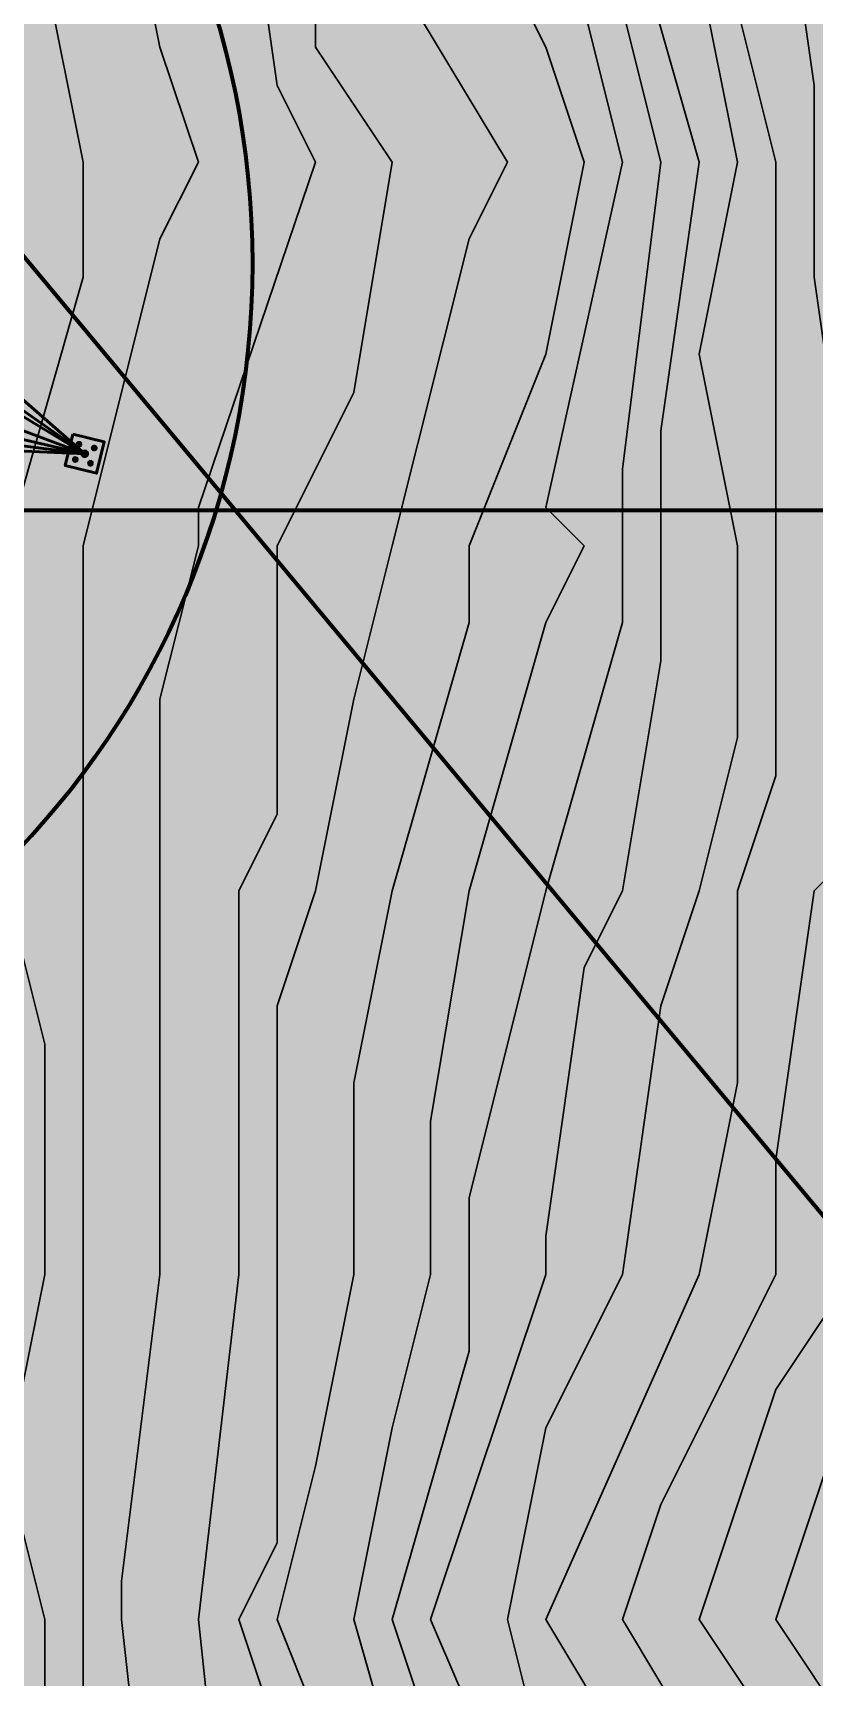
# Model space of a CAD drawing. Header units: millimetres. Extents: x 401 to 30661, y 2016 to 22119.
# Drawn here: x 6925 to 7411, y 12890 to 13913 of the extents above; entities that cross this region are included whole.
import ezdxf

# ---------------------------------------------------------------- set-up
doc = ezdxf.new("R2010")
doc.units = ezdxf.units.MM
for name, color, linetype, lineweight, true_color in [('1ST', 51, 'Continuous', 50, 0x7debff), ('3RD', 140, 'Continuous', 25, 0x7debff), ('4TH DETAILS', 125, 'Continuous', 15, 0x39ffb0)]:
    doc.layers.add(name, color=color, linetype=linetype, lineweight=lineweight, true_color=true_color)
doc.layers.add('BACKGROUND', color=7, linetype='Continuous', true_color=0x000000)
for name, color, linetype, lineweight, true_color, transparency in [('GLOW-CYAN', 7, 'Continuous', 100, 0x7debff, 0.8), ('GLOW-CYAN-2', 7, 'Continuous', 50, 0x7debff, 0.8), ('GLOW-EMERALD-2', 7, 'Continuous', 30, 0x39ffb0, 0.8), ('hatch', 253, 'Continuous', 9, 0x7debff, 0.55)]:
    doc.layers.add(name, color=color, linetype=linetype, lineweight=lineweight, true_color=true_color, transparency=transparency)
doc.layers.add('LAYOUT', color=83, linetype='Continuous', lineweight=50, true_color=0x7debff, plot=False)

msp = doc.modelspace()

# ---------------------------------------------------------------- hatches: boundary and pattern name
at = {"layer": 'BACKGROUND'}
h = msp.add_hatch(color=256, dxfattribs=at)
h.dxf.hatch_style = 1
h.paths.add_polyline_path([(400.723, 2015.745), (30660.634, 2015.745), (30660.634, 22119.328), (400.723, 22119.328)])
at = {"layer": 'hatch'}
h = msp.add_hatch(color=256, dxfattribs=at)
h.dxf.hatch_style = 1
h.paths.add_polyline_path([(6958.152, 13650.655, 0.69313158), (6956.606, 13651.713), (6957.181, 13650.894), (6956.221, 13651.176, 0.01111765), (6956.21, 13651.134, 1)])
h.paths.add_polyline_path([(6957.181, 13650.894), (6956.606, 13651.713, 0.02647001), (6956.523, 13651.648)], flags=16)
h.paths.add_polyline_path([(6957.181, 13650.894), (6956.523, 13651.648, 0.01704991), (6956.473, 13651.601)], flags=16)
h.paths.add_polyline_path([(6956.473, 13651.601, 0.0460346), (6956.356, 13651.46), (6957.181, 13650.894)], flags=17)
h.paths.add_polyline_path([(6957.181, 13650.894), (6956.356, 13651.46, 0.03289588), (6956.289, 13651.346)], flags=16)
h.paths.add_polyline_path([(6956.289, 13651.346, 0.02529064), (6956.247, 13651.254), (6957.181, 13650.894)], flags=17)
h.paths.add_polyline_path([(6956.247, 13651.254, 0.02049895), (6956.221, 13651.176), (6957.181, 13650.894)], flags=17)
h = msp.add_hatch(color=256, dxfattribs=at)
h.dxf.hatch_style = 1
h.paths.add_polyline_path([(6957.87, 13651.619, 0.57596229), (6956.21, 13651.134, 1), (6958.152, 13650.655, 0.01461134), (6958.164, 13650.713), (6957.181, 13650.894)])
h.paths.add_polyline_path([(6957.99, 13651.481, 0.04574057), (6957.87, 13651.619), (6957.181, 13650.894)], flags=17)
h.paths.add_polyline_path([(6958.101, 13651.285, 0.05661523), (6957.99, 13651.481), (6957.181, 13650.894)], flags=17)
h.paths.add_polyline_path([(6958.155, 13651.117, 0.04415348), (6958.101, 13651.285), (6957.181, 13650.894)], flags=17)
h.paths.add_polyline_path([(6958.173, 13651.018, 0.02518048), (6958.155, 13651.117), (6957.181, 13650.894)], flags=17)
h.paths.add_polyline_path([(6958.181, 13650.898, 0.02992924), (6958.173, 13651.018), (6957.181, 13650.894)], flags=17)
h.paths.add_polyline_path([(6958.181, 13650.898), (6957.181, 13650.894), (6958.17, 13650.75, 0.03729705)], flags=17)

# ---------------------------------------------------------------- linework, layer by layer
at = {"layer": '1ST', "true_color": 0x39ffb0}
msp.add_circle((6531.7, 13769.252), 529.701, dxfattribs=at)
at = {"layer": '3RD'}
for p, q in [((6957.181, 13650.894), (6735.88, 13843.892)), ((6772.622, 13780.252), (6957.181, 13650.894)), ((6751.799, 13727.997), (6957.181, 13650.894)), ((6765.71, 13695.24), (6957.181, 13650.894)), ((6714.027, 13681.807), (6957.181, 13650.894)), ((6707.44, 13662.007), (6957.181, 13650.894))]:
    msp.add_line(p, q, dxfattribs=at)
msp.add_lwpolyline([(6735.88, 13784.495), (6957.181, 13650.894)], dxfattribs=at)
msp.add_lwpolyline([(6949.862, 13662.995), (6969.281, 13658.214), (6964.5, 13638.794), (6945.08, 13643.575)], close=True, dxfattribs=at)
for centre, radius in [((6951.292, 13647.333), 1.2), ((6953.619, 13656.783), 1.2), ((6953.619, 13656.783), 0.8), ((6957.181, 13650.894), 1.794), ((6957.181, 13650.894), 1), ((6963.069, 13654.456), 1.2), ((6963.069, 13654.456), 0.8), ((6951.292, 13647.333), 0.8), ((6960.742, 13645.006), 1.2), ((6960.742, 13645.006), 0.8)]:
    msp.add_circle(centre, radius, dxfattribs=at)
at = {"layer": '4TH DETAILS'}
for points in [[(7243.823, 12830.631), (7219.977, 12926.013), (7243.823, 13045.239), (7291.513, 13140.621), (7315.359, 13307.538), (7339.204, 13379.075), (7363.049, 13474.456), (7363.049, 13593.683), (7339.204, 13712.91), (7363.049, 13832.136), (7339.204, 13951.363), (7315.359, 14046.745), (7315.359, 14118.281), (7243.823, 14189.817), (7196.132, 14237.508), (7148.441, 14285.198), (7003.966, 14428.27), (6789.358, 14499.807)], [(7386.895, 12687.559), (7243.823, 12926.013), (7339.204, 13140.621), (7363.049, 13259.848), (7363.049, 13379.075), (7386.895, 13450.611), (7386.895, 13593.683), (7386.895, 13736.755), (7386.895, 13832.136), (7363.049, 13927.518), (7363.049, 14046.745), (7339.204, 14142.126), (7243.823, 14237.508), (7219.977, 14261.353), (7219.977, 14285.198), (7003.966, 14499.807), (6980.121, 14499.807)], [(7434.585, 13593.683), (7410.74, 13760.6), (7410.74, 13832.136), (7410.74, 13879.827), (7386.895, 14046.745), (7363.049, 14165.971), (7267.668, 14285.198), (7243.823, 14499.807), (7482.276, 14404.425)], [(7076.905, 12854.477), (7053.06, 12926.013), (7076.905, 12973.703), (7076.905, 13140.621), (7076.905, 13307.538), (7100.75, 13379.075), (7124.596, 13498.301), (7148.441, 13593.683), (7196.132, 13784.446), (7219.977, 13832.136), (7148.441, 13951.363), (7124.596, 14046.745), (7076.905, 14118.281), (7003.966, 14165.971), (6932.43, 14189.817), (6789.358, 14285.198), (6550.904, 14309.044), (6527.059, 14309.044), (6312.451, 14309.044), (6288.606, 14309.044), (6240.915, 14285.198), (6097.843, 14213.662), (5978.616, 14165.971), (5857.986, 14118.281)], [(7053.06, 12687.559), (7027.812, 12926.013), (7053.06, 13140.621), (7053.06, 13331.384), (7053.06, 13379.075), (7076.905, 13426.765), (7076.905, 13593.683), (7124.596, 13689.064), (7148.441, 13832.136), (7100.75, 13903.672), (7100.75, 14046.745), (7053.06, 14094.435), (7003.966, 14118.281), (6908.585, 14165.971), (6789.358, 14213.662), (6741.667, 14237.508), (6550.904, 14261.353), (6312.451, 14261.353), (6097.843, 14165.971), (5905.677, 14094.435)], [(5905.677, 14046.745), (6097.843, 14118.281), (6240.915, 14189.817), (6312.451, 14213.662), (6503.214, 14213.662), (6550.904, 14237.508), (6693.977, 14189.817), (6789.358, 14165.971), (6860.894, 14118.281), (7003.966, 14070.59), (7027.812, 14070.59), (7053.06, 14046.745), (7076.905, 13879.827), (7100.75, 13832.136), (7027.812, 13617.528), (7027.812, 13593.683), (7003.966, 13498.301), (7003.966, 13379.075), (7003.966, 13355.229), (7003.966, 13140.621), (6980.121, 12949.858), (6980.121, 12926.013), (7003.966, 12711.404)], [(6980.121, 14022.899), (7003.966, 13903.672), (7027.812, 13832.136), (7003.966, 13784.446), (6956.276, 13593.683), (6956.276, 13545.992), (6956.276, 13379.075), (6956.276, 13331.384), (6956.276, 13140.621), (6956.276, 12997.549), (6956.276, 12926.013), (6956.276, 12735.25)], [(7172.287, 12759.095), (7124.596, 12926.013), (7148.441, 13045.239), (7172.287, 13140.621), (7172.287, 13236.002), (7196.132, 13379.075), (7243.823, 13545.992), (7267.668, 13593.683), (7243.823, 13617.528), (7291.513, 13832.136), (7243.823, 14022.899)], [(7219.977, 12711.404), (7148.441, 12926.013), (7196.132, 13092.93), (7196.132, 13140.621), (7196.132, 13188.312), (7243.823, 13379.075), (7291.513, 13545.992), (7291.513, 13593.683), (7291.513, 13641.374), (7315.359, 13832.136), (7267.668, 14022.899)], [(7124.596, 12806.786), (7076.905, 12926.013), (7100.75, 13021.394), (7124.596, 13140.621), (7124.596, 13259.848), (7148.441, 13379.075), (7196.132, 13545.992), (7196.132, 13593.683), (7243.823, 13712.91), (7267.668, 13832.136), (7243.823, 13903.672), (7196.132, 13999.054)], [(7243.823, 12759.095), (7172.287, 12926.013), (7243.823, 13140.621), (7243.823, 13164.466), (7267.668, 13331.384), (7291.513, 13379.075), (7315.359, 13522.147), (7315.359, 13593.683), (7315.359, 13665.219), (7339.204, 13832.136), (7291.513, 13999.054)], [(6932.43, 13951.363), (6956.276, 13832.136), (6956.276, 13760.6), (6908.585, 13593.683), (6908.585, 13498.301), (6908.585, 13379.075), (6932.43, 13283.693), (6932.43, 13140.621), (6908.585, 13021.394), (6932.43, 12926.013), (6932.43, 12782.941)], [(7363.049, 12806.786), (7291.513, 12926.013), (7315.359, 12997.549), (7386.895, 13140.621), (7386.895, 13212.157), (7410.74, 13379.075), (7434.585, 13402.92)], [(7482.276, 12711.404), (7339.204, 12926.013), (7386.895, 13069.085), (7434.585, 13140.621)], [(7482.276, 12782.941), (7386.895, 12926.013), (7458.431, 13140.621), (7482.276, 13140.621), (7577.658, 13021.394), (7696.884, 12926.013), (7935.338, 12782.941)]]:
    msp.add_lwpolyline(points, dxfattribs=at)
at = {"layer": 'GLOW-CYAN'}
for points in [[(5800.723, 15115.853), (9550.723, 10615.853)], [(550.723, 13615.853), (9550.723, 13615.853)]]:
    msp.add_lwpolyline(points, dxfattribs=at)
msp.add_circle((6531.7, 13769.252), 529.701, dxfattribs=at)
at = {"layer": 'GLOW-CYAN-2'}
for p, q in [((6957.181, 13650.894), (6735.88, 13843.892)), ((6772.622, 13780.252), (6957.181, 13650.894)), ((6751.799, 13727.997), (6957.181, 13650.894)), ((6765.71, 13695.24), (6957.181, 13650.894)), ((6714.027, 13681.807), (6957.181, 13650.894)), ((6707.44, 13662.007), (6957.181, 13650.894))]:
    msp.add_line(p, q, dxfattribs=at)
msp.add_lwpolyline([(6735.88, 13784.495), (6957.181, 13650.894)], dxfattribs=at)
msp.add_lwpolyline([(6949.862, 13662.995), (6969.281, 13658.214), (6964.5, 13638.794), (6945.08, 13643.575)], close=True, dxfattribs=at)
for centre, radius in [((6951.292, 13647.333), 1.2), ((6953.619, 13656.783), 1.2), ((6953.619, 13656.783), 0.8), ((6957.181, 13650.894), 1.794), ((6957.181, 13650.894), 1), ((6963.069, 13654.456), 1.2), ((6963.069, 13654.456), 0.8), ((6951.292, 13647.333), 0.8), ((6960.742, 13645.006), 1.2), ((6960.742, 13645.006), 0.8)]:
    msp.add_circle(centre, radius, dxfattribs=at)
at = {"layer": 'GLOW-EMERALD-2'}
for points in [[(7243.823, 12830.631), (7219.977, 12926.013), (7243.823, 13045.239), (7291.513, 13140.621), (7315.359, 13307.538), (7339.204, 13379.075), (7363.049, 13474.456), (7363.049, 13593.683), (7339.204, 13712.91), (7363.049, 13832.136), (7339.204, 13951.363), (7315.359, 14046.745), (7315.359, 14118.281), (7243.823, 14189.817), (7196.132, 14237.508), (7148.441, 14285.198), (7003.966, 14428.27), (6789.358, 14499.807)], [(7386.895, 12687.559), (7243.823, 12926.013), (7339.204, 13140.621), (7363.049, 13259.848), (7363.049, 13379.075), (7386.895, 13450.611), (7386.895, 13593.683), (7386.895, 13736.755), (7386.895, 13832.136), (7363.049, 13927.518), (7363.049, 14046.745), (7339.204, 14142.126), (7243.823, 14237.508), (7219.977, 14261.353), (7219.977, 14285.198), (7003.966, 14499.807), (6980.121, 14499.807)], [(7434.585, 13593.683), (7410.74, 13760.6), (7410.74, 13832.136), (7410.74, 13879.827), (7386.895, 14046.745), (7363.049, 14165.971), (7267.668, 14285.198), (7243.823, 14499.807), (7482.276, 14404.425)], [(7076.905, 12854.477), (7053.06, 12926.013), (7076.905, 12973.703), (7076.905, 13140.621), (7076.905, 13307.538), (7100.75, 13379.075), (7124.596, 13498.301), (7148.441, 13593.683), (7196.132, 13784.446), (7219.977, 13832.136), (7148.441, 13951.363), (7124.596, 14046.745), (7076.905, 14118.281), (7003.966, 14165.971), (6932.43, 14189.817), (6789.358, 14285.198), (6550.904, 14309.044), (6527.059, 14309.044), (6312.451, 14309.044), (6288.606, 14309.044), (6240.915, 14285.198), (6097.843, 14213.662), (5978.616, 14165.971), (5857.986, 14118.281)], [(7053.06, 12687.559), (7027.812, 12926.013), (7053.06, 13140.621), (7053.06, 13331.384), (7053.06, 13379.075), (7076.905, 13426.765), (7076.905, 13593.683), (7124.596, 13689.064), (7148.441, 13832.136), (7100.75, 13903.672), (7100.75, 14046.745), (7053.06, 14094.435), (7003.966, 14118.281), (6908.585, 14165.971), (6789.358, 14213.662), (6741.667, 14237.508), (6550.904, 14261.353), (6312.451, 14261.353), (6097.843, 14165.971), (5905.677, 14094.435)], [(5905.677, 14046.745), (6097.843, 14118.281), (6240.915, 14189.817), (6312.451, 14213.662), (6503.214, 14213.662), (6550.904, 14237.508), (6693.977, 14189.817), (6789.358, 14165.971), (6860.894, 14118.281), (7003.966, 14070.59), (7027.812, 14070.59), (7053.06, 14046.745), (7076.905, 13879.827), (7100.75, 13832.136), (7027.812, 13617.528), (7027.812, 13593.683), (7003.966, 13498.301), (7003.966, 13379.075), (7003.966, 13355.229), (7003.966, 13140.621), (6980.121, 12949.858), (6980.121, 12926.013), (7003.966, 12711.404)], [(6980.121, 14022.899), (7003.966, 13903.672), (7027.812, 13832.136), (7003.966, 13784.446), (6956.276, 13593.683), (6956.276, 13545.992), (6956.276, 13379.075), (6956.276, 13331.384), (6956.276, 13140.621), (6956.276, 12997.549), (6956.276, 12926.013), (6956.276, 12735.25)], [(7172.287, 12759.095), (7124.596, 12926.013), (7148.441, 13045.239), (7172.287, 13140.621), (7172.287, 13236.002), (7196.132, 13379.075), (7243.823, 13545.992), (7267.668, 13593.683), (7243.823, 13617.528), (7291.513, 13832.136), (7243.823, 14022.899)], [(7219.977, 12711.404), (7148.441, 12926.013), (7196.132, 13092.93), (7196.132, 13140.621), (7196.132, 13188.312), (7243.823, 13379.075), (7291.513, 13545.992), (7291.513, 13593.683), (7291.513, 13641.374), (7315.359, 13832.136), (7267.668, 14022.899)], [(7124.596, 12806.786), (7076.905, 12926.013), (7100.75, 13021.394), (7124.596, 13140.621), (7124.596, 13259.848), (7148.441, 13379.075), (7196.132, 13545.992), (7196.132, 13593.683), (7243.823, 13712.91), (7267.668, 13832.136), (7243.823, 13903.672), (7196.132, 13999.054)], [(7243.823, 12759.095), (7172.287, 12926.013), (7243.823, 13140.621), (7243.823, 13164.466), (7267.668, 13331.384), (7291.513, 13379.075), (7315.359, 13522.147), (7315.359, 13593.683), (7315.359, 13665.219), (7339.204, 13832.136), (7291.513, 13999.054)], [(6932.43, 13951.363), (6956.276, 13832.136), (6956.276, 13760.6), (6908.585, 13593.683), (6908.585, 13498.301), (6908.585, 13379.075), (6932.43, 13283.693), (6932.43, 13140.621), (6908.585, 13021.394), (6932.43, 12926.013), (6932.43, 12782.941)], [(7363.049, 12806.786), (7291.513, 12926.013), (7315.359, 12997.549), (7386.895, 13140.621), (7386.895, 13212.157), (7410.74, 13379.075), (7434.585, 13402.92)], [(7482.276, 12711.404), (7339.204, 12926.013), (7386.895, 13069.085), (7434.585, 13140.621)], [(7482.276, 12782.941), (7386.895, 12926.013), (7458.431, 13140.621), (7482.276, 13140.621), (7577.658, 13021.394), (7696.884, 12926.013), (7935.338, 12782.941)]]:
    msp.add_lwpolyline(points, dxfattribs=at)
at = {"layer": 'LAYOUT'}
for points in [[(5800.723, 15115.853), (9550.723, 10615.853)], [(550.723, 13615.853), (9550.723, 13615.853)]]:
    msp.add_lwpolyline(points, dxfattribs=at)

doc.saveas('drawing.dxf')
